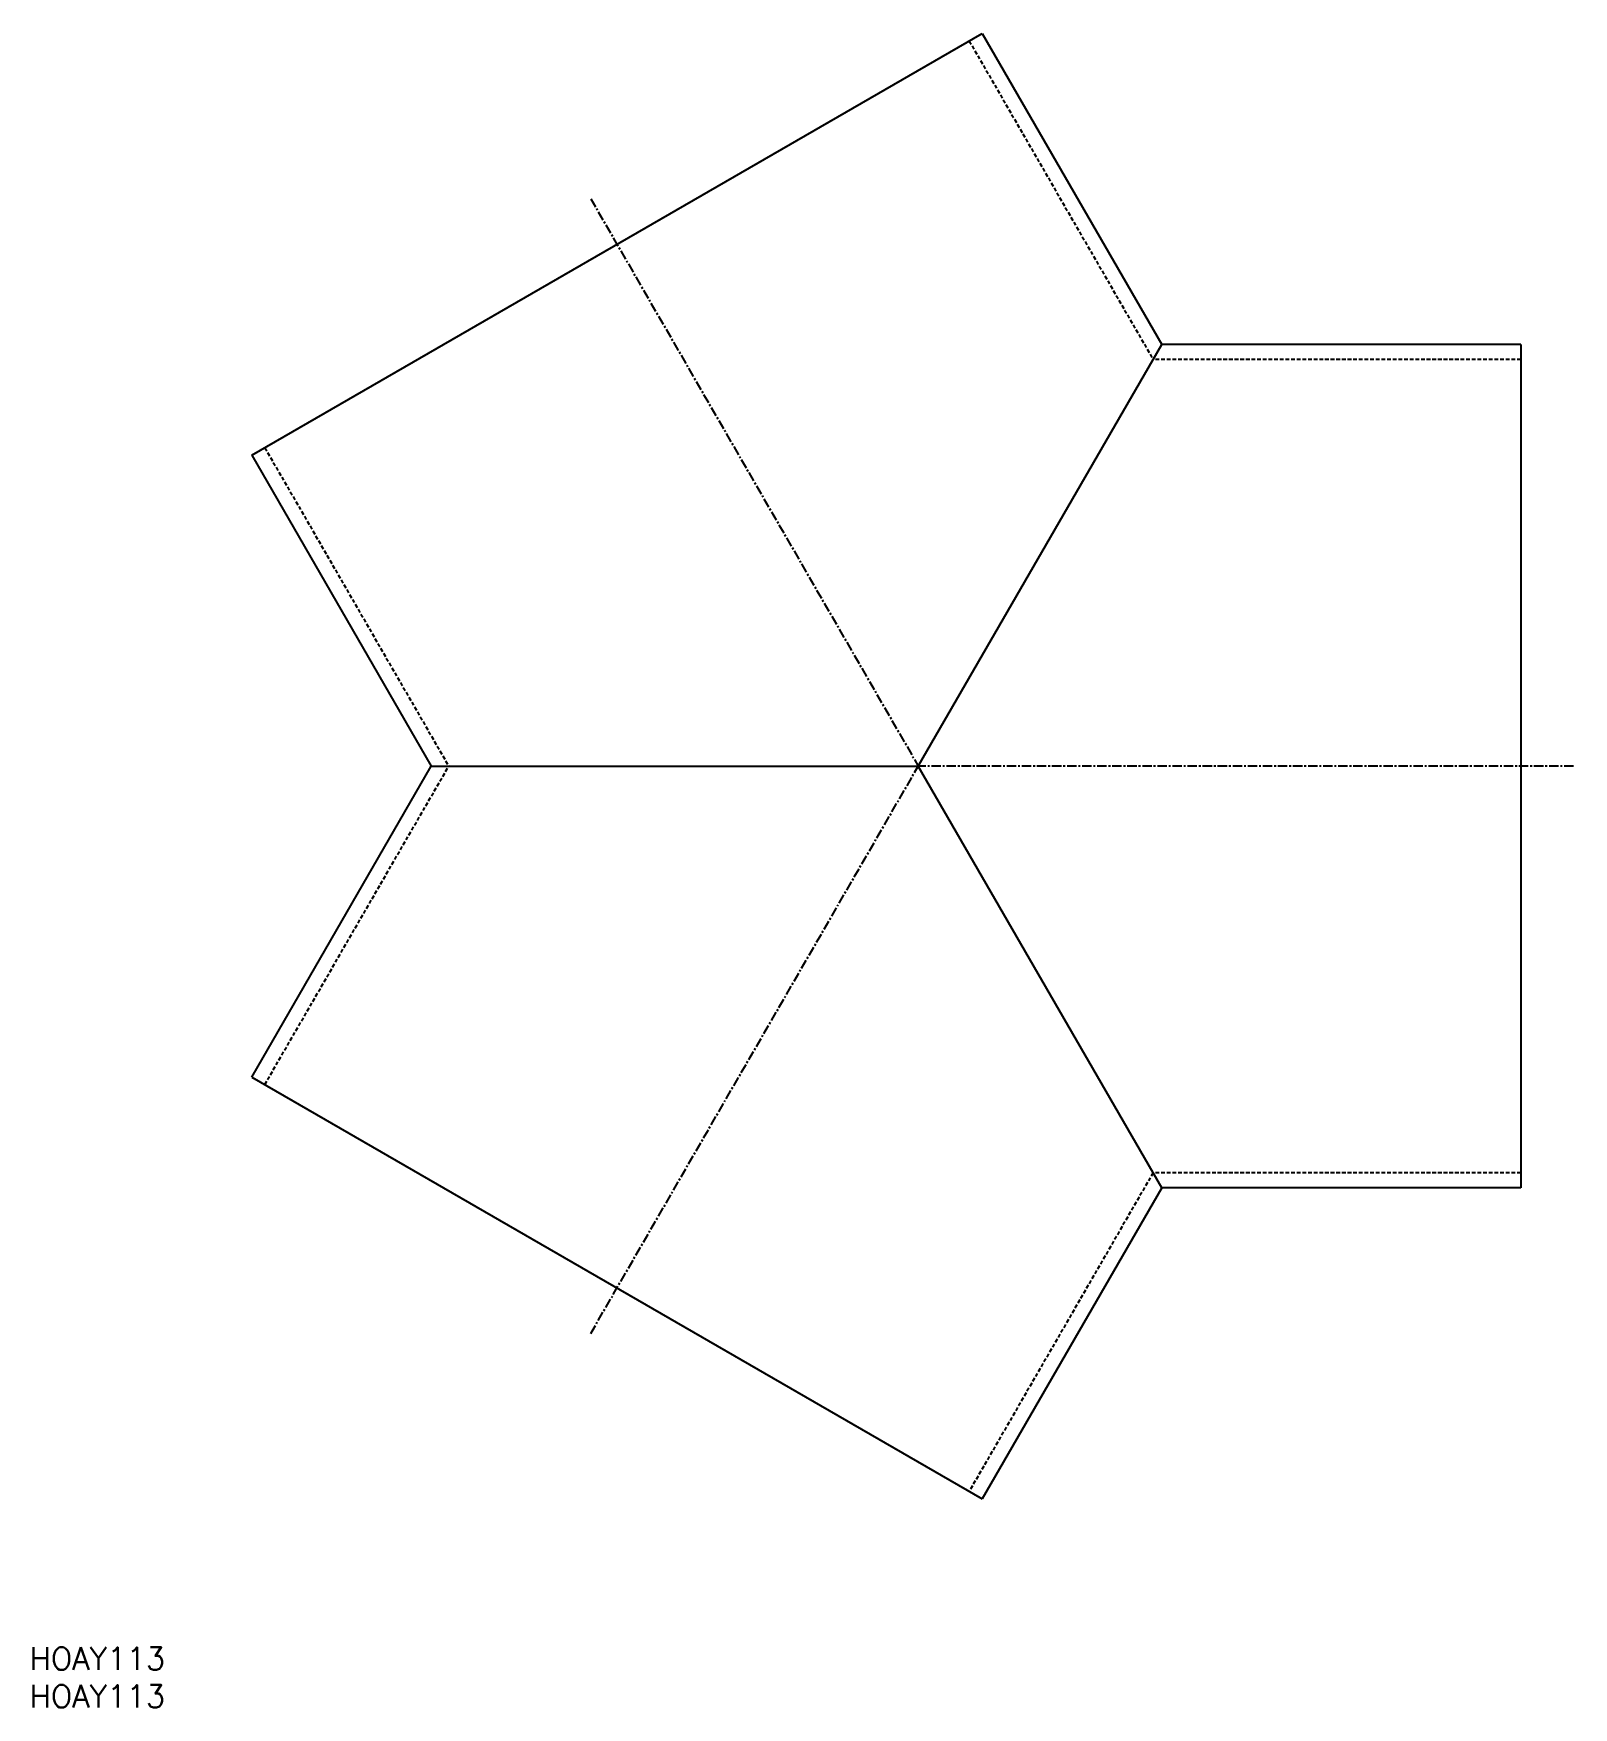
# Model space of a CAD drawing. Extents: x 1 to 205, y 0 to 222.
import ezdxf

# ---------------------------------------------------------------- set-up
doc = ezdxf.new("R2010")
doc.units = 0
doc.linetypes.add('CENTER', pattern=[2, 1.25, -0.25, 0.25, -0.25])
doc.linetypes.add('DASHED', pattern=[0.75, 0.5, -0.25])
doc.layers.get('0').update_dxf_attribs({"linetype": 'CONTINUOUS'})
doc.layers.add('CENTER', color=1, linetype='CENTER')
doc.styles.get("Standard").update_dxf_attribs({"font": 'txt.shx'})

# ---------------------------------------------------------------- blocks, each defined once
blk = doc.blocks.new('*U10')
at = {"color": 7, "linetype": 'CONTINUOUS'}
blk.add_text('HOAY113', height=3, dxfattribs=at).set_placement((0, 0))
blk = doc.blocks.new('*U11')
at = {"color": 7, "linetype": 'CONTINUOUS'}
blk.add_text('HOAY113', height=3, dxfattribs=at).set_placement((0, 5))

msp = doc.modelspace()

# ---------------------------------------------------------------- linework, layer by layer
at = {"color": 7, "linetype": 'CONTINUOUS'}
for p, q in [((126.5, 222.28), (150.33, 181)), ((29.5, 166.28), (126.5, 222.28)), ((118, 125), (150.33, 181)), ((198, 181), (150.33, 181)), ((198, 181), (198, 69)), ((29.5, 166.28), (53.34, 125)), ((29.5, 83.72), (53.34, 125)), ((53.34, 125), (118, 125)), ((150.33, 69), (118, 125)), ((29.5, 83.72), (126.5, 27.72)), ((150.33, 69), (126.5, 27.72)), ((198, 69), (150.33, 69))]:
    msp.add_line(p, q, dxfattribs=at)
at = {"color": 3, "linetype": 'DASHED'}
for p, q in [((124.77, 221.28), (149.18, 179)), ((198, 179), (149.18, 179)), ((31.23, 167.28), (55.65, 125)), ((31.23, 82.72), (55.65, 125)), ((149.18, 71), (124.77, 28.72)), ((198, 71), (149.18, 71))]:
    msp.add_line(p, q, dxfattribs=at)
at = {"layer": 'CENTER', "color": 1, "linetype": 'CENTER'}
for p in [(74.5, 200.34), (74.5, 49.66), (205, 125)]:
    msp.add_line(p, (118, 125), dxfattribs=at)

# ---------------------------------------------------------------- block references
at = {"color": 7, "linetype": 'CONTINUOUS'}
for name in ['*U11', '*U10']:
    msp.add_blockref(name, (0, 0), dxfattribs=at)

doc.saveas('drawing.dxf')
